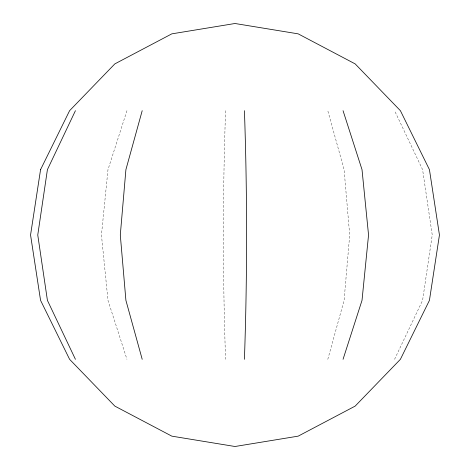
<?xml version="1.0" encoding="UTF-8"?>
<svg xmlns="http://www.w3.org/2000/svg" width="470" height="470" viewBox="0 0 470 470"><rect width="100%" height="100%" fill="white"/><g stroke="black" fill="none" stroke-linecap="round" stroke-linejoin="round"><path stroke-width="0.35" stroke-dasharray="2.35 1.76" d="M225.577 110.685C222.698 193.528 222.698 276.472 225.577 359.315M327.796 359.315L344.093 300.359L349.704 235L344.093 169.641L327.796 110.685M126.953 110.685L107.983 169.641L101.45 235L107.983 300.359L126.953 359.315M394.571 359.315L422.589 300.359L432.241 235L422.589 169.641L394.571 110.685"/><path stroke-width="0.7" d="M244.424 359.315C247.302 276.472 247.302 193.528 244.424 110.685M142.204 110.685L125.907 169.641L120.296 235L125.907 300.359L142.204 359.315M343.047 359.315L362.018 300.359L368.551 235L362.018 169.641L343.047 110.685M75.429 110.685L47.411 169.641L37.759 235L47.411 300.359L75.429 359.315M40.561 169.641L30.556 235L40.561 300.359L69.601 359.315L114.833 406.109L171.826 436.148L235 446.5L298.174 436.148L355.167 406.109L400.399 359.315L429.439 300.359L439.444 235L429.439 169.641L400.399 110.685L355.167 63.891L298.174 33.852L235 23.5L171.826 33.852L114.833 63.891L69.601 110.685L40.561 169.641"/></g></svg>
